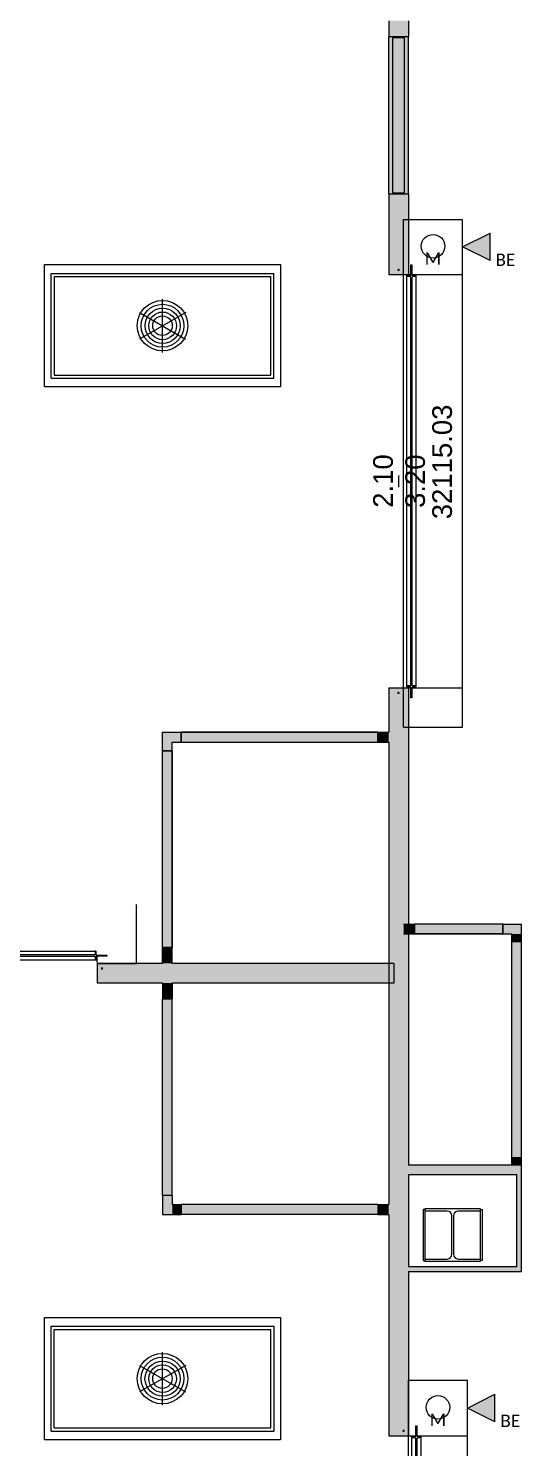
# Model space of a CAD drawing. Header units: inches. Extents: x 0 to 54693, y 0 to 31146.
# Drawn here: x 42822 to 45328, y 13488 to 20700 of the extents above; entities that cross this region are included whole.
import ezdxf
from ezdxf.lldxf.tags import DXFTag

# ---------------------------------------------------------------- set-up
doc = ezdxf.new("R2010")
doc.units = ezdxf.units.IN
doc.header["$MEASUREMENT"] = 0
doc.layers.add('Added', color=3, linetype='Continuous')
doc.styles.add('MtXpl_Calibri', font='calibri.ttf')
doc.styles.get("Standard").update_dxf_attribs({"font": 'arial.ttf'})
tags = doc.linetypes.add('fein_strichliert', pattern=[4, 1, -2, 1]).pattern_tags.tags
tags[8:9] = [DXFTag(74, 4), DXFTag(75, 0), DXFTag(340, '0'), DXFTag(46, 0.0), DXFTag(50, 0.0), DXFTag(44, 0.0), DXFTag(45, 0.0)]
tags[6:7] = [DXFTag(74, 4), DXFTag(75, 0), DXFTag(340, '0'), DXFTag(46, 0.0), DXFTag(50, 0.0), DXFTag(44, 0.0), DXFTag(45, 0.0)]
tags[4:5] = [DXFTag(74, 4), DXFTag(75, 0), DXFTag(340, '0'), DXFTag(46, 0.0), DXFTag(50, 0.0), DXFTag(44, 0.0), DXFTag(45, 0.0)]
tags = doc.linetypes.add('fein_strichliert-A04HDE1766', pattern=[4, 1, -2, 1]).pattern_tags.tags
tags[8:9] = [DXFTag(74, 4), DXFTag(75, 0), DXFTag(340, '0'), DXFTag(46, 0.0), DXFTag(50, 0.0), DXFTag(44, 0.0), DXFTag(45, 0.0)]
tags[6:7] = [DXFTag(74, 4), DXFTag(75, 0), DXFTag(340, '0'), DXFTag(46, 0.0), DXFTag(50, 0.0), DXFTag(44, 0.0), DXFTag(45, 0.0)]
tags[4:5] = [DXFTag(74, 4), DXFTag(75, 0), DXFTag(340, '0'), DXFTag(46, 0.0), DXFTag(50, 0.0), DXFTag(44, 0.0), DXFTag(45, 0.0)]

msp = doc.modelspace()

# ---------------------------------------------------------------- linework, layer by layer
at = {"layer": 'Added', "linetype": 'Continuous', "lineweight": -2, "ltscale": 0.18}
for p, q in [((44653.2, 20738.3), (44653.2, 20658.3)), ((44753.2, 20738.3), (44753.2, 20658.3)), ((44653.2, 19858.3), (44653.2, 20658.3)), ((44653.2, 20658.3), (44753.2, 20658.3)), ((44673.2, 19858.3), (44673.2, 20658.3)), ((44673.2, 20653.3), (44733.2, 20653.3)), ((44733.2, 19858.3), (44733.2, 20658.3)), ((44753.2, 19858.3), (44753.2, 20658.3)), ((44653.2, 19858.3), (44653.2, 19448.3)), ((44653.2, 19858.3), (44753.2, 19858.3)), ((44673.2, 19863.3), (44733.2, 19863.3)), ((44753.2, 19858.3), (44753.2, 19448.3)), ((44728.2, 17148.3), (44728.2, 19730.3)), ((44728.2, 19728.3), (45028.2, 19728.3)), ((45028.2, 17148.3), (45028.2, 19728.3)), ((45028.2, 19589.3), (45167.9, 19659.2)), ((45167.9, 19519.5), (45167.9, 19659.2)), ((45167.9, 19519.5), (45028.2, 19589.3)), ((44698.2, 19473.3), (44708.2, 19473.3)), ((44703.2, 19478.3), (44703.2, 19468.3)), ((44765.6, 19446.3), (44765.6, 19498.3)), ((44765.6, 19498.3), (44770.8, 19498.3)), ((44770.8, 19498.3), (44770.8, 19446.3)), ((44653.2, 19448.3), (44753.2, 19448.3)), ((44728.2, 19448.3), (45028.2, 19448.3)), ((44762.1, 19438.3), (44743.2, 19438.3)), ((44762.6, 19443.3), (44745.2, 19443.3)), ((44745.2, 17353.3), (44745.2, 19443.3)), ((44764.3, 19436.2), (44764.3, 17360.4)), ((44772.1, 17360.3), (44772.1, 19436.2)), ((44791.2, 19443.3), (44773.8, 19443.3)), ((44793.2, 19438.3), (44774.3, 19438.3)), ((44791.2, 19443.3), (44791.2, 17353.3)), ((44703.2, 18428.3), (44703.2, 18368.3)), ((44653.2, 17348.3), (44653.2, 17123.3)), ((44653.2, 17348.3), (44753.2, 17348.3)), ((44698.2, 17323.3), (44708.2, 17323.3)), ((44703.2, 17318.3), (44703.2, 17328.3)), ((44728.2, 17348.3), (45028.2, 17348.3)), ((44762.1, 17358.3), (44743.2, 17358.3)), ((44745.2, 17353.3), (44762.6, 17353.3)), ((44753.2, 17348.3), (44753.2, 14923.3)), ((44765.6, 17298.3), (44765.6, 17350.3)), ((44770.8, 17350.3), (44770.8, 17298.3)), ((44773.8, 17353.3), (44791.2, 17353.3)), ((44793.2, 17358.3), (44774.1, 17358.3)), ((44770.8, 17298.3), (44765.6, 17298.3)), ((43503.2, 17028.3), (43503.2, 17123.3)), ((43503.2, 17123.3), (43598.2, 17123.3)), ((43598.2, 17123.3), (43598.2, 17073.3)), ((44598.2, 17123.3), (43598.2, 17123.3)), ((43598.2, 17123.3), (44598.2, 17123.3)), ((43598.7, 17073.3), (43598.7, 17123.3)), ((44597.7, 17073.3), (44597.7, 17123.3)), ((44598.2, 17123.3), (44653.2, 17123.3)), ((44598.2, 17073.3), (44598.2, 17123.3)), ((44728.2, 17148.3), (45028.2, 17148.3)), ((43503.2, 16028.3), (43503.2, 17028.3)), ((43503.2, 17028.3), (43553.2, 17028.3)), ((43503.2, 16028.3), (43503.2, 17028.3)), ((43553.2, 17027.8), (43503.2, 17027.8)), ((43553.2, 17028.3), (43553.2, 17073.3)), ((43553.2, 17073.3), (43598.2, 17073.3)), ((43553.2, 17028.3), (43553.2, 16028.3)), ((43553.2, 16028.8), (43553.2, 17027.8)), ((43598.2, 17073.3), (44598.2, 17073.3)), ((43598.7, 17073.3), (44597.7, 17073.3)), ((44598.2, 17073.3), (44653.2, 17073.3)), ((44653.2, 17073.3), (44653.2, 14723.3)), ((43371.1, 15948.3), (43371.1, 16248.3)), ((44728.2, 16148.3), (44783.2, 16148.3)), ((44728.2, 16098.3), (44783.2, 16098.3)), ((44783.2, 16148.3), (44783.2, 16098.3)), ((45233.2, 16148.3), (44783.2, 16148.3)), ((45233.2, 16098.3), (44783.2, 16098.3)), ((45233.7, 16148.3), (44783.7, 16148.3)), ((44784.2, 16098.3), (44784.2, 16148.3)), ((44784.2, 16098.3), (45233.2, 16098.3)), ((45233.2, 16148.3), (45328.2, 16148.3)), ((45233.2, 16148.3), (45233.2, 16098.3)), ((45233.2, 16098.3), (45233.2, 16148.3)), ((45233.2, 16098.3), (45278.2, 16098.3)), ((45278.2, 16061), (45278.2, 16098.3)), ((45328.2, 16061), (45328.2, 16148.3)), ((40176.1, 16011.3), (43166.1, 16011.3)), ((43161.1, 16013.3), (43161.1, 15994.2)), ((43166.1, 15993.9), (43166.1, 16011.3)), ((43553.2, 16028.8), (43503.2, 16028.8)), ((43503.2, 15948.3), (43503.2, 16028.3)), ((43503.2, 16028.3), (43553.2, 16028.3)), ((43553.2, 15948.3), (43553.2, 16028.3)), ((45278.2, 14961), (45278.2, 16061)), ((45328.2, 16061), (45278.2, 16061)), ((45278.2, 16060), (45328.2, 16060)), ((45278.2, 14961), (45278.2, 16060)), ((45328.2, 14961), (45328.2, 16061)), ((45328.2, 14960.5), (45328.2, 16060.5)), ((43166.1, 15965.3), (40176.1, 15965.3)), ((43159.1, 15992.2), (40183.2, 15992.2)), ((40183.2, 15984.4), (43159, 15984.4)), ((43161.1, 15982.2), (43161.1, 15963.3)), ((43166.1, 15965.3), (43166.1, 15982.7)), ((43169.1, 15990.9), (43221.1, 15990.9)), ((43221.1, 15985.7), (43169.1, 15985.7)), ((43171.1, 15952.3), (43171.1, 15981.3)), ((43503.2, 15948.3), (43171.1, 15948.3)), ((43171.1, 15948.3), (43171.1, 15848.3)), ((43171.1, 15948.3), (43371.1, 15948.3)), ((43221.1, 15990.9), (43221.1, 15985.7)), ((44678.2, 15948.3), (43553.2, 15948.3)), ((44678.2, 15948.3), (44678.2, 15848.3)), ((43201.1, 15923.3), (43191.1, 15923.3)), ((43196.1, 15918.3), (43196.1, 15928.3)), ((43503.2, 15848.3), (43171.1, 15848.3)), ((43503.2, 15848.3), (43503.2, 15768.3)), ((44678.2, 15848.3), (43553.2, 15848.3)), ((43553.2, 15848.3), (43553.2, 15768.3)), ((43503.2, 14768.3), (43503.2, 15768.3)), ((43503.2, 15768.3), (43553.2, 15768.3)), ((43503.2, 14768.3), (43503.2, 15768.3)), ((43553.2, 15767.8), (43503.2, 15767.8)), ((43553.2, 14768.3), (43553.2, 15768.3)), ((43553.2, 14768.8), (43553.2, 15767.8)), ((45278.2, 14923.3), (45278.2, 14961)), ((45328.2, 14961), (45278.2, 14961)), ((45278.2, 14961), (45328.2, 14961)), ((45328.2, 14923.3), (45328.2, 14961)), ((45328.2, 14923.3), (44753.2, 14923.3)), ((44753.2, 14873.3), (44753.2, 14408.3)), ((45303.2, 14873.3), (44753.2, 14873.3)), ((45328.2, 14923.3), (45303.2, 14923.3)), ((45303.2, 14408.3), (45303.2, 14873.3)), ((45328.2, 14383.3), (45328.2, 14923.3)), ((43553.2, 14768.8), (43503.2, 14768.8)), ((43503.2, 14768.3), (43503.2, 14673.3)), ((43553.2, 14768.3), (43503.2, 14768.3)), ((43553.2, 14768.3), (43553.2, 14723.3)), ((43553.2, 14723.3), (43598.2, 14723.3)), ((43598.2, 14723.3), (43598.2, 14673.3)), ((44598.2, 14723.3), (43598.2, 14723.3)), ((43598.7, 14723.3), (43598.7, 14673.3)), ((44597.7, 14723.3), (43598.7, 14723.3)), ((44597.7, 14723.3), (44597.7, 14673.3)), ((44598.2, 14723.3), (44653.2, 14723.3)), ((44598.2, 14723.3), (44598.2, 14673.3)), ((43503.2, 14673.3), (43598.2, 14673.3)), ((44598.2, 14673.3), (43598.2, 14673.3)), ((44598.2, 14673.3), (43598.2, 14673.3)), ((44598.2, 14673.3), (44653.2, 14673.3)), ((44653.2, 14673.3), (44653.2, 13548.3)), ((44838.2, 14698.3), (44828.2, 14698.3)), ((44828.2, 14698.3), (44828.2, 14438.3)), ((44838.2, 14433.3), (44838.2, 14703.3)), ((44838.2, 14703.3), (45118.2, 14703.3)), ((44950.2, 14690.3), (44838.2, 14690.3)), ((44974.2, 14470.3), (44974.2, 14666.3)), ((44982.2, 14666.3), (44982.2, 14470.3)), ((45118.2, 14690.3), (45006.2, 14690.3)), ((45118.2, 14703.3), (45118.2, 14433.3)), ((45118.2, 14698.3), (45128.2, 14698.3)), ((45128.2, 14698.3), (45128.2, 14438.3)), ((44828.2, 14438.3), (44838.2, 14438.3)), ((44838.2, 14446.3), (44950.2, 14446.3)), ((45118.2, 14433.3), (44838.2, 14433.3)), ((45006.2, 14446.3), (45118.2, 14446.3)), ((45128.2, 14438.3), (45118.2, 14438.3)), ((44753.2, 14408.3), (45303.2, 14408.3)), ((44753.2, 14383.3), (44753.2, 13548.3)), ((44753.2, 14383.3), (45328.2, 14383.3)), ((44753.2, 11248.3), (44753.2, 13830.3)), ((45053.2, 13828.3), (44753.2, 13828.3)), ((45053.2, 11248.3), (45053.2, 13828.3)), ((45053.2, 13689.3), (45192.9, 13759.2)), ((45192.9, 13619.5), (45192.9, 13759.2)), ((45192.9, 13619.5), (45053.2, 13689.3)), ((44723.2, 13573.3), (44733.2, 13573.3)), ((44728.2, 13578.3), (44728.2, 13568.3)), ((44790.6, 13546.3), (44790.6, 13598.3)), ((44790.6, 13598.3), (44795.8, 13598.3)), ((44795.8, 13598.3), (44795.8, 13546.3)), ((44653.2, 13548.3), (44753.2, 13548.3)), ((44753.2, 13548.3), (45053.2, 13548.3)), ((44787.1, 13538.3), (44768.2, 13538.3)), ((44787.6, 13543.3), (44770.2, 13543.3)), ((44770.2, 11453.3), (44770.2, 13543.3)), ((44789.3, 13536.2), (44789.3, 11460.4)), ((44797.1, 11460.3), (44797.1, 13536.2)), ((44816.2, 13543.3), (44798.8, 13543.3)), ((44818.2, 13538.3), (44799.3, 13538.3)), ((44816.2, 13543.3), (44816.2, 11453.3))]:
    msp.add_line(p, q, dxfattribs=at)
at = {"layer": 'Added', "linetype": 'fein_strichliert-A04HDE1766', "lineweight": -2, "ltscale": 0.18}
msp.add_line((44673.2, 20658.3), (44733.2, 20658.3), dxfattribs=at)
at = {"layer": 'Added', "linetype": 'fein_strichliert', "lineweight": -2, "ltscale": 0.18}
for p, q in [((42903.2, 18878.3), (42903.2, 19499.3)), ((42903.2, 19499.3), (44103.2, 19499.3)), ((44103.2, 19499.3), (44103.2, 18878.3)), ((44103.2, 18878.3), (42903.2, 18878.3)), ((42903.1, 13528.3), (42903.1, 14149.3)), ((42903.1, 14149.3), (44103.1, 14149.3)), ((44103.1, 14149.3), (44103.1, 13528.3)), ((44103.1, 13528.3), (42903.1, 13528.3))]:
    msp.add_line(p, q, dxfattribs=at)
at = {"layer": 'Added', "linetype": 'ByBlock', "lineweight": -2, "ltscale": 0.18}
for p, q in [((42937.2, 19454.3), (44069.2, 19454.3)), ((42937.2, 18922.3), (42937.2, 19454.3)), ((42953.2, 19438.3), (44053.2, 19438.3)), ((42953.2, 19438.3), (42953.2, 18938.3)), ((44053.2, 18938.3), (44053.2, 19438.3)), ((44069.2, 18922.3), (44069.2, 19454.3)), ((43386.8, 19255.8), (43620.6, 19120.8)), ((43621.6, 19255.6), (43386.8, 19120.8)), ((43504.2, 19053.3), (43504.2, 19323.1)), ((42937.2, 18922.3), (44069.2, 18922.3)), ((42953.2, 18938.3), (44053.2, 18938.3)), ((42937.1, 14104.3), (44069.1, 14104.3)), ((42937.1, 13572.3), (42937.1, 14104.3)), ((42953.1, 14088.3), (44053.1, 14088.3)), ((42953.1, 13588.3), (42953.1, 14088.3)), ((44053.1, 13588.3), (44053.1, 14088.3)), ((44069.1, 14104.3), (44069.1, 13572.3)), ((43504.1, 13703.3), (43504.1, 13973.1)), ((43386.7, 13905.8), (43620.5, 13770.8)), ((43621.5, 13905.6), (43386.7, 13770.8)), ((42937.1, 13572.3), (44069.1, 13572.3)), ((42953.1, 13588.3), (44053.1, 13588.3))]:
    msp.add_line(p, q, dxfattribs=at)
at = {"layer": 'Added', "linetype": 'Continuous', "lineweight": -2, "ltscale": 0.18}
for centre in [(44878.2, 19592.6), (44903.2, 13692.6)]:
    msp.add_circle(centre, 60, dxfattribs=at)
at = {"layer": 'Added', "linetype": 'ByBlock', "lineweight": -2, "ltscale": 0.18}
for centre, radius in [((43503.5, 19188.7), 128.3), ((43503.5, 19188.7), 108.8), ((43504.2, 19188.3), 89.6), ((43503.9, 19188), 70.3), ((43503.2, 19188.7), 49.6), ((43503.4, 13838.7), 128.3), ((43503.4, 13838.7), 108.8), ((43504.1, 13838.3), 89.6), ((43503.8, 13838), 70.3), ((43503.1, 13838.7), 49.6)]:
    msp.add_circle(centre, radius, dxfattribs=at)
at = {"layer": 'Added', "linetype": 'Continuous', "lineweight": -2, "ltscale": 0.18}
for centre, major_axis, end_param in [((44762.3, 19436.3), (2.05, -0.05), 1.654436), ((44762.6, 19446.3), (0, -3), 1.570796), ((44773.8, 19446.3), (-3, 0), 1.570796), ((44774.2, 19436.3), (0.12, 2.05), 1.654436), ((44762.3, 17360.4), (-0.12, -2.05), 1.654436), ((44762.6, 17350.3), (3, 0), 1.570796), ((44773.8, 17350.3), (0, 3), 1.570796), ((44774.2, 17360.4), (-2.05, -0.05), 1.487157), ((43159.1, 15982.4), (2.05, -0.12), 1.654436), ((43159.1, 15994.3), (0.05, -2.05), 1.487157), ((43169.1, 15993.9), (-3, 0), 1.570796), ((43169.1, 15982.7), (0, 3), 1.570796), ((44950.2, 14666.3), (24, 0), 1.570796), ((45006.2, 14666.3), (0, 24), 1.570796), ((44950.2, 14470.3), (0, -24), 1.570796), ((45006.2, 14470.3), (-24, 0), 1.570796), ((44787.3, 13536.3), (2.05, -0.05), 1.654436), ((44787.6, 13546.3), (0, -3), 1.570796), ((44798.8, 13546.3), (-3, 0), 1.570796), ((44799.2, 13536.3), (0.12, 2.05), 1.654436)]:
    msp.add_ellipse(centre, major_axis=major_axis, ratio=1, start_param=0, end_param=end_param, dxfattribs=at)
for points in [[(44753.2, 20658.3), (44653.2, 20658.3), (44753.2, 20738.3), (44653.2, 20738.3)], [(44753.2, 19858.3), (44753.2, 20658.3), (44653.2, 19858.3), (44653.2, 20658.3)], [(44753.2, 19448.3), (44653.2, 19448.3), (44753.2, 19858.3), (44653.2, 19858.3)], [(45028.2, 19589.3), (45167.9, 19519.5), (45167.9, 19659.2)], [(44753.2, 13548.3), (44653.2, 13548.3), (44753.2, 17348.3), (44653.2, 17348.3)], [(43503.2, 17123.3), (43553.2, 17073.3), (43503.2, 17028.3), (43553.2, 17028.3)], [(43598.2, 17123.3), (43598.2, 17073.3), (43503.2, 17123.3), (43553.2, 17073.3)], [(43598.2, 17073.3), (43598.2, 17123.3), (44598.2, 17073.3), (44598.2, 17123.3)], [(44653.2, 17123.3), (44653.2, 17073.3), (44598.2, 17123.3), (44598.2, 17073.3)], [(43553.2, 16028.3), (43503.2, 16028.3), (43553.2, 17028.3), (43503.2, 17028.3)], [(44783.2, 16148.3), (44783.2, 16098.3), (44728.2, 16148.3), (44728.2, 16098.3)], [(44783.2, 16098.3), (44783.2, 16148.3), (45233.2, 16098.3), (45233.2, 16148.3)], [(45328.2, 16148.3), (45328.2, 16098.3), (45233.2, 16148.3), (45233.2, 16098.3)], [(45278.2, 16098.3), (45328.2, 16098.3), (45278.2, 16061), (45328.2, 16061)], [(43503.2, 16028.3), (43553.2, 16028.3), (43503.2, 15948.3), (43553.2, 15948.3)], [(45278.2, 14961), (45328.2, 14961), (45278.2, 16061), (45328.2, 16061)], [(43171.1, 15848.3), (43171.1, 15948.3), (44678.2, 15848.3), (44678.2, 15948.3)], [(43553.2, 15768.3), (43503.2, 15768.3), (43553.2, 15848.3), (43503.2, 15848.3)], [(43553.2, 14768.3), (43503.2, 14768.3), (43553.2, 15768.3), (43503.2, 15768.3)], [(45278.2, 14961), (45328.2, 14961), (45278.2, 14923.3), (45328.2, 14923.3)], [(44753.2, 14873.3), (44753.2, 14923.3), (45303.2, 14873.3), (45303.2, 14923.3)], [(45303.2, 14923.3), (45328.2, 14923.3), (45303.2, 14408.3), (45328.2, 14408.3)], [(43553.2, 14673.3), (43503.2, 14673.3), (43553.2, 14768.3), (43503.2, 14768.3)], [(43598.2, 14723.3), (43598.2, 14673.3), (43553.2, 14723.3), (43553.2, 14673.3)], [(43598.2, 14723.3), (43598.2, 14673.3), (44598.2, 14723.3), (44598.2, 14673.3)], [(44653.2, 14723.3), (44653.2, 14673.3), (44598.2, 14723.3), (44598.2, 14673.3)], [(45328.2, 14408.3), (45328.2, 14383.3), (44753.2, 14408.3), (44753.2, 14383.3)], [(45053.2, 13689.3), (45192.9, 13619.5), (45192.9, 13759.2)]]:
    msp.add_solid(points, dxfattribs=at)

# ---------------------------------------------------------------- texts
at = {"layer": 'Added', "style": 'MtXpl_Calibri'}
for s, p in [('M', (44836.1, 19498.7)), ('BE', (45195.6, 19492.7)), ('M', (44861.1, 13598.7)), ('BE', (45220.6, 13592.7))]:
    msp.add_text(s, height=62.5, dxfattribs=at).set_placement(p)
at = {"layer": 'Added'}
for s, p in [('32115.03', (44974.2, 18205.4)), ('2.10', (44674, 18263.5)), ('3.20', (44837, 18262.7))]:
    msp.add_text(s, height=100, rotation=90, dxfattribs=at).set_placement(p)

doc.saveas('drawing.dxf')
